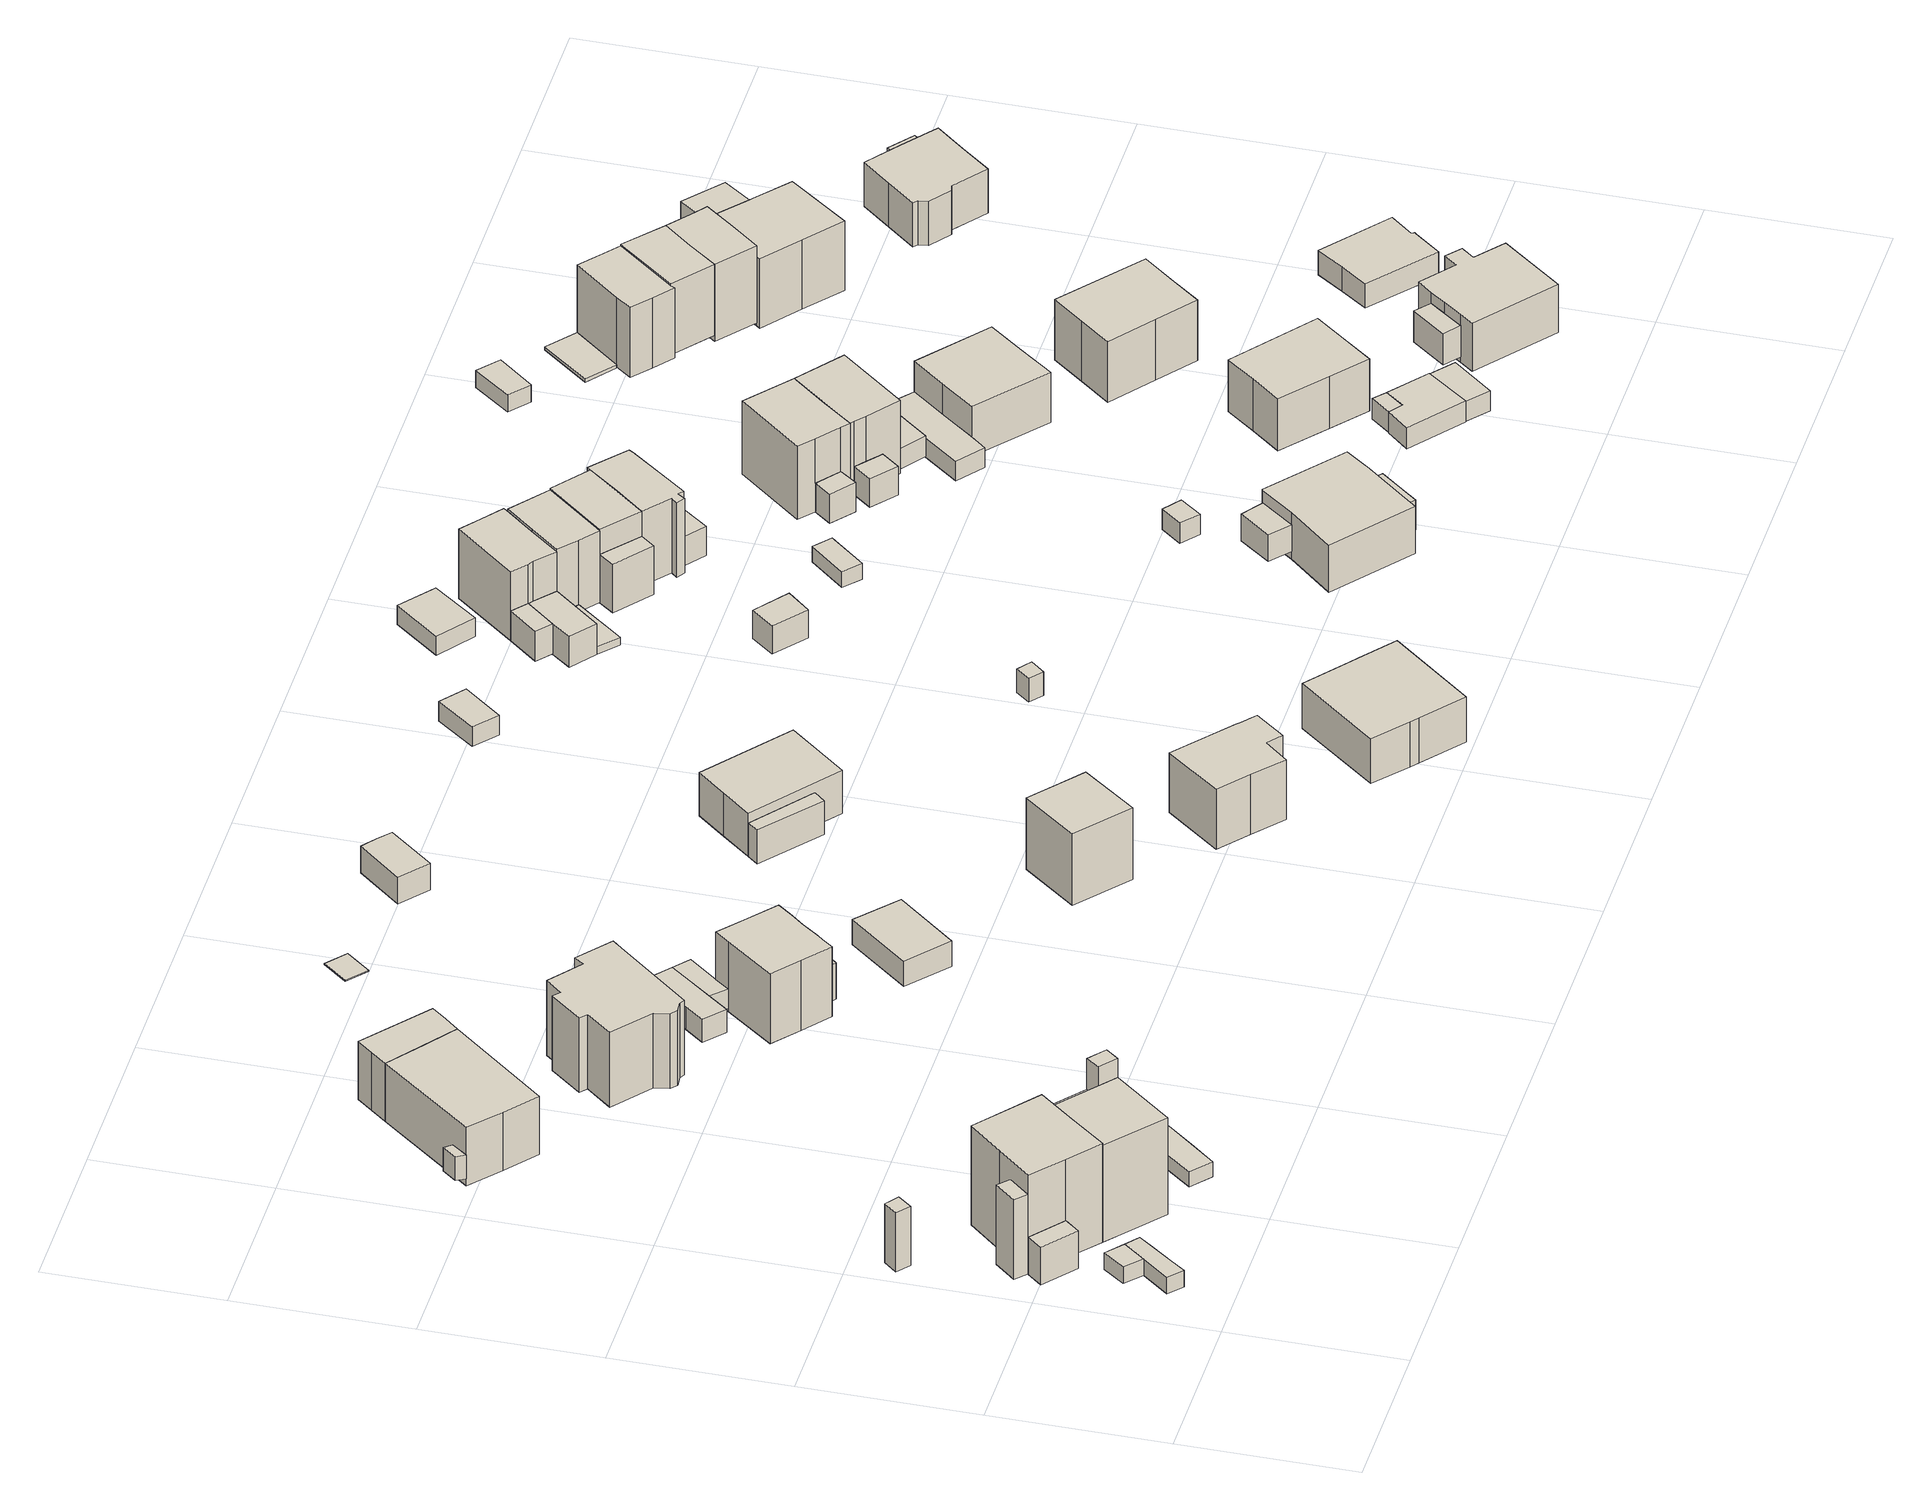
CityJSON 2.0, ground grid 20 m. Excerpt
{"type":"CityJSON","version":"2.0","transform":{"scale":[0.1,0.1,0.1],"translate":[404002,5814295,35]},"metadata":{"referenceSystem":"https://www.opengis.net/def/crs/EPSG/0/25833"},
"CityObjects":{
"building1":{"type":"Building","attributes":{"Gemeindeschluessel":"11000009","BezugspunktDach":"2200","function":"31001_2000","measuredHeight":2.11,"storeysAboveGround":1},"address":[{"country":"Germany","locality":"Berlin","thoroughfareNumber":"64 (1)","thoroughfareName":"Unter den Birken"}],"geometry":[{"type":"Solid","lod":"1","boundaries":[[[[0,1,2,3,4,5,6]],[[7,8,9,10,11,12,13]],[[7,13,6,5]],[[8,7,5,4]],[[9,8,4,3]],[[10,9,3,2]],[[11,10,2,1]],[[12,11,1,0]],[[13,12,0,6]]]]}]},
"building2":{"type":"Building","attributes":{"Gemeindeschluessel":"11000009","BezugspunktDach":"2200","function":"51009_1610","measuredHeight":2.13,"storeysAboveGround":0},"address":[{"country":"Germany","locality":"Berlin"}],"geometry":[{"type":"Solid","lod":"1","boundaries":[[[[5,4,14,15]],[[16,8,7,17]],[[16,17,15,14]],[[8,16,14,4]],[[7,8,4,5]],[[17,7,5,15]]]]}]},
"building3":{"type":"Building","attributes":{"Gemeindeschluessel":"11000009","BezugspunktDach":"2200","function":"51009_1610","measuredHeight":7.54,"storeysAboveGround":0},"address":[{"country":"Germany","locality":"Berlin"}],"geometry":[{"type":"Solid","lod":"1","boundaries":[[[[18,19,20,21]],[[22,23,24,25]],[[22,25,21,20]],[[23,22,20,19]],[[24,23,19,18]],[[25,24,18,21]]]]}]},
"building4":{"type":"Building","attributes":{"Gemeindeschluessel":"11000009","function":"31001_1010"},"address":[{"country":"Germany","locality":"Berlin","thoroughfareNumber":"62","thoroughfareName":"Unter den Birken"}],"children":["building4-1","building4-2","building4-3"]},
"building4-1":{"type":"BuildingPart","attributes":{"BezugspunktDach":"2200","measuredHeight":14.61,"storeysAboveGround":3},"parents":["building4"],"geometry":[{"type":"MultiSurface","lod":"1","boundaries":[[[26,27,28,29,30,31,32]],[[33,34,35,36,37,38,39]],[[33,39,40,41,42,43,32,31]],[[34,33,31,30]],[[35,34,30,29]],[[36,35,29,28]],[[37,36,28,27]],[[38,37,27,26]],[[44,45,26,32]],[[39,38,39,46]],[[43,42,41,40]],[[46,39,38,45,44]]]}]},
"building4-2":{"type":"BuildingPart","attributes":{"BezugspunktDach":"2200","measuredHeight":10.18,"storeysAboveGround":3},"parents":["building4"],"geometry":[{"type":"Solid","lod":"1","boundaries":[[[[43,42,47,48]],[[49,41,40,50]],[[49,50,48,47]],[[41,49,47,42]],[[50,40,43,48]],[[41,42,43,40]]]]}]},
"building4-3":{"type":"BuildingPart","attributes":{"BezugspunktDach":"2200","measuredHeight":4.83,"storeysAboveGround":3},"parents":["building4"],"geometry":[{"type":"Solid","lod":"1","boundaries":[[[[51,45,44,52]],[[39,38,53,54]],[[39,54,52,44]],[[53,38,45,51]],[[54,53,51,52]],[[38,39,44,45]]]]}]},
"building5":{"type":"Building","attributes":{"Gemeindeschluessel":"11000009","function":"31001_1010"},"address":[{"country":"Germany","locality":"Berlin","thoroughfareNumber":"64","thoroughfareName":"Unter den Birken"}],"children":["building5-1","building5-2"]},
"building5-1":{"type":"BuildingPart","attributes":{"BezugspunktDach":"2200","measuredHeight":13.86,"storeysAboveGround":3},"parents":["building5"],"geometry":[{"type":"Solid","lod":"1","boundaries":[[[[55,56,57,58,59]],[[60,61,62,63,37]],[[60,37,59,58]],[[61,60,58,57]],[[62,61,57,56],[64,65,66,61]],[[63,62,56,55]],[[37,63,55,59]],[[65,64,61,66]]]]}]},
"building5-2":{"type":"BuildingPart","attributes":{"BezugspunktDach":"2200","measuredHeight":10.87,"storeysAboveGround":3},"parents":["building5"],"geometry":[{"type":"Solid","lod":"1","boundaries":[[[[65,67,68,66]],[[35,69,64,61]],[[35,61,66,68]],[[69,35,68,67]],[[64,69,67,65]],[[61,64,65,66]]]]}]},
"building6":{"type":"Building","attributes":{"Gemeindeschluessel":"11000009","BezugspunktDach":"2200","function":"51009_1610","measuredHeight":14.63,"storeysAboveGround":0},"address":[{"country":"Germany","locality":"Berlin"}],"geometry":[{"type":"Solid","lod":"1","boundaries":[[[[70,71,72,73]],[[69,74,62,64]],[[69,64,73,72]],[[74,69,72,71]],[[62,74,71,70]],[[64,62,70,73]]]]}]},
"building7":{"type":"Building","attributes":{"Gemeindeschluessel":"11000009","BezugspunktDach":"2200","function":"31001_2000","measuredHeight":3.33,"storeysAboveGround":1},"address":[{"country":"Germany","locality":"Berlin","thoroughfareNumber":"66 (1)","thoroughfareName":"Unter den Birken"}],"geometry":[{"type":"Solid","lod":"1","boundaries":[[[[75,76,77,78,79,80]],[[81,82,83,84,85,86]],[[81,86,80,79]],[[82,81,79,78]],[[83,82,78,77]],[[84,83,77,76]],[[85,84,76,75]],[[86,85,75,80]]]]}]},
"building8":{"type":"Building","attributes":{"Gemeindeschluessel":"11000009","BezugspunktDach":"2200","function":"51009_1610","measuredHeight":3,"storeysAboveGround":0},"address":[{"country":"Germany","locality":"Berlin"}],"geometry":[{"type":"Solid","lod":"1","boundaries":[[[[87,88,89,90]],[[91,92,93,94]],[[91,94,90,89]],[[92,91,89,88]],[[93,92,88,87]],[[94,93,87,90]]]]}]},
"building9":{"type":"Building","attributes":{"Gemeindeschluessel":"11000009","BezugspunktDach":"2200","function":"31001_1010","measuredHeight":9.75,"storeysAboveGround":2},"address":[{"country":"Germany","locality":"Berlin","thoroughfareNumber":"55","thoroughfareName":"Unter den Birken"}],"geometry":[{"type":"Solid","lod":"1","boundaries":[[[[95,96,97,98,99,100]],[[101,102,103,104,105,106]],[[101,106,100,99]],[[102,101,99,98]],[[103,102,98,97]],[[104,103,97,96]],[[105,104,96,95]],[[106,105,95,100]]]]}]},
"building10":{"type":"Building","attributes":{"Gemeindeschluessel":"11000009","BezugspunktDach":"2200","function":"31001_2000","measuredHeight":9.75,"storeysAboveGround":1},"address":[{"country":"Germany","locality":"Berlin","thoroughfareNumber":"55 (1)","thoroughfareName":"Unter den Birken"}],"geometry":[{"type":"Solid","lod":"1","boundaries":[[[[97,107,108,109,110,99]],[[111,112,113,114,103,101]],[[111,101,99,110]],[[112,111,110,109]],[[113,112,109,108]],[[114,113,108,107]],[[103,114,107,97]],[[101,103,97,99]]]]}]},
"building11":{"type":"Building","attributes":{"Gemeindeschluessel":"11000009","BezugspunktDach":"2200","function":"31001_1010","measuredHeight":11.56,"storeysAboveGround":2},"address":[{"country":"Germany","locality":"Berlin","thoroughfareNumber":"59","thoroughfareName":"Unter den Birken"}],"geometry":[{"type":"Solid","lod":"1","boundaries":[[[[115,116,117,118,119,120,121,122,123,124,125,126,127,128,129]],[[130,131,132,133,134,135,136,137,138,139,140,141,142,143,144]],[[130,144,129,128]],[[131,130,128,127]],[[132,131,127,126]],[[133,132,126,125]],[[134,133,125,124]],[[135,134,124,123]],[[136,135,123,122]],[[137,136,122,121]],[[138,137,121,120]],[[139,138,120,119]],[[140,139,119,118]],[[141,140,118,117]],[[142,141,117,116]],[[143,142,116,115]],[[144,143,115,129]]]]}]},
"building12":{"type":"Building","attributes":{"Gemeindeschluessel":"11000009","BezugspunktDach":"2200","function":"31001_2000","measuredHeight":2.89,"storeysAboveGround":1},"address":[{"country":"Germany","locality":"Berlin","thoroughfareNumber":"61 (2)","thoroughfareName":"Unter den Birken"}],"geometry":[{"type":"Solid","lod":"1","boundaries":[[[[145,146,147,148,149,150]],[[151,152,153,154,155,156]],[[151,156,150,149]],[[152,151,149,148]],[[153,152,148,147]],[[154,153,147,146]],[[155,154,146,145]],[[156,155,145,150]]]]}]},
"building13":{"type":"Building","attributes":{"Gemeindeschluessel":"11000009","function":"31001_1010"},"address":[{"country":"Germany","locality":"Berlin","thoroughfareNumber":"61","thoroughfareName":"Unter den Birken"}],"children":["building13-1","building13-2"]},
"building13-1":{"type":"BuildingPart","attributes":{"BezugspunktDach":"2200","measuredHeight":11.57,"storeysAboveGround":2},"parents":["building13"],"geometry":[{"type":"MultiSurface","lod":"1","boundaries":[[[157,158,159,160,161,162,163,164,165,166,167]],[[168,169,170,171,172,173,174,175,176,177,178]],[[168,178,167,166]],[[169,168,166,165]],[[170,169,165,164]],[[171,170,164,163]],[[172,171,163,162]],[[179,180,162,161]],[[173,172,180,181,182]],[[174,173,161,160],[183,184,179,182]],[[175,174,160,159]],[[176,175,159,158]],[[177,176,158,157]],[[178,177,157,167]],[[182,181,180,179]],[[179,184,183,182]]]}]},
"building13-2":{"type":"BuildingPart","attributes":{"BezugspunktDach":"2200","measuredHeight":5.02,"storeysAboveGround":2},"parents":["building13"],"geometry":[{"type":"MultiSurface","lod":"1","boundaries":[[[185,186,180,184]],[[181,187,188,183]],[[187,181,180,186]],[[188,187,186,185]],[[183,188,185,184]],[[181,182,179,180]],[[183,184,179,182]]]}]},
"building14":{"type":"Building","attributes":{"Gemeindeschluessel":"11000009","BezugspunktDach":"2200","function":"51009_1610","measuredHeight":4.69,"storeysAboveGround":0},"address":[{"country":"Germany","locality":"Berlin"}],"geometry":[{"type":"Solid","lod":"1","boundaries":[[[[189,185,184,190]],[[191,192,193,194]],[[191,194,190,184]],[[192,191,184,185]],[[193,192,185,189]],[[194,193,189,190]]]]}]},
"building15":{"type":"Building","attributes":{"Gemeindeschluessel":"11000009","BezugspunktDach":"2200","function":"31001_2000","measuredHeight":2.44,"storeysAboveGround":1},"address":[{"country":"Germany","locality":"Berlin","thoroughfareNumber":"61 (1)","thoroughfareName":"Unter den Birken"}],"geometry":[{"type":"Solid","lod":"1","boundaries":[[[[195,196,197,147,146]],[[198,199,200,201,202]],[[198,202,146,147]],[[199,198,147,197]],[[200,199,197,196]],[[201,200,196,195]],[[202,201,195,146]]]]}]},
"building16":{"type":"Building","attributes":{"Gemeindeschluessel":"11000009","BezugspunktDach":"2200","function":"31001_2000","measuredHeight":0.107,"storeysAboveGround":1},"address":[{"country":"Germany","locality":"Berlin","thoroughfareNumber":"55 (2)","thoroughfareName":"Unter den Birken"}],"geometry":[{"type":"Solid","lod":"1","boundaries":[[[[203,204,205,206]],[[207,208,209,210]],[[207,210,206,205]],[[208,207,205,204]],[[209,208,204,203]],[[210,209,203,206]]]]}]},
"building17":{"type":"Building","attributes":{"Gemeindeschluessel":"11000009","BezugspunktDach":"2200","function":"31001_2000","measuredHeight":3.55,"storeysAboveGround":1},"address":[{"country":"Germany","locality":"Berlin","thoroughfareNumber":"65 (1)","thoroughfareName":"Unter den Birken"}],"geometry":[{"type":"Solid","lod":"1","boundaries":[[[[211,212,213,214,215]],[[216,217,218,219,220]],[[216,220,215,214]],[[217,216,214,213]],[[218,217,213,212]],[[219,218,212,211]],[[220,219,211,215]]]]}]},
"building18":{"type":"Building","attributes":{"Gemeindeschluessel":"11000009","BezugspunktDach":"2200","function":"31001_1010","measuredHeight":13.21,"storeysAboveGround":2},"address":[{"country":"Germany","locality":"Berlin","thoroughfareNumber":"69","thoroughfareName":"Unter den Birken"}],"geometry":[{"type":"Solid","lod":"1","boundaries":[[[[221,222,223,224,225]],[[226,227,228,229,230]],[[226,230,225,224]],[[227,226,224,223]],[[228,227,223,222]],[[229,228,222,221]],[[230,229,221,225]]]]}]},
"building19":{"type":"Building","attributes":{"Gemeindeschluessel":"11000009","BezugspunktDach":"2200","function":"31001_2000","measuredHeight":4.13,"storeysAboveGround":1},"address":[{"country":"Germany","locality":"Berlin","thoroughfareNumber":"27 (1)","thoroughfareName":"Straße im Walde"}],"geometry":[{"type":"Solid","lod":"1","boundaries":[[[[231,232,233,234,235]],[[236,237,238,239,240]],[[236,240,235,234]],[[237,236,234,233]],[[238,237,233,232]],[[239,238,232,231]],[[240,239,231,235]]]]}]},
"building20":{"type":"Building","attributes":{"Gemeindeschluessel":"11000009","BezugspunktDach":"2200","function":"31001_1010","measuredHeight":9.36,"storeysAboveGround":2},"address":[{"country":"Germany","locality":"Berlin","thoroughfareNumber":"71","thoroughfareName":"Unter den Birken"}],"geometry":[{"type":"Solid","lod":"1","boundaries":[[[[241,242,243,244,245,246,247,248,249,250,251]],[[252,253,254,255,256,257,258,259,260,261,262]],[[252,262,251,250]],[[253,252,250,249]],[[254,253,249,248]],[[255,254,248,247]],[[256,255,247,246]],[[257,256,246,245]],[[258,257,245,244]],[[259,258,244,243]],[[260,259,243,242]],[[261,260,242,241]],[[262,261,241,251]]]]}]},
"building21":{"type":"Building","attributes":{"Gemeindeschluessel":"11000009","function":"31001_1010"},"address":[{"country":"Germany","locality":"Berlin","thoroughfareNumber":"65","thoroughfareName":"Unter den Birken"}],"children":["building21-1","building21-2"]},
"building21-1":{"type":"BuildingPart","attributes":{"BezugspunktDach":"2200","measuredHeight":6.57,"storeysAboveGround":1},"parents":["building21"],"geometry":[{"type":"MultiSurface","lod":"1","boundaries":[[[263,264,265,266,267]],[[268,269,270,271,272]],[[268,272,267,266]],[[269,268,266,265]],[[270,269,265,264]],[[271,270,264,263]],[[273,274,275,271,263,267]],[[272,276,275,274,273]]]}]},
"building21-2":{"type":"BuildingPart","attributes":{"BezugspunktDach":"2200","measuredHeight":4.3,"storeysAboveGround":1},"parents":["building21"],"geometry":[{"type":"Solid","lod":"1","boundaries":[[[[277,274,273,278]],[[272,275,279,280]],[[272,280,278,273]],[[279,275,274,277]],[[280,279,277,278]],[[275,272,273,274]]]]}]},
"building22":{"type":"Building","attributes":{"Gemeindeschluessel":"11000009","BezugspunktDach":"2200","function":"31001_1010","measuredHeight":6.34,"storeysAboveGround":1},"address":[{"country":"Germany","locality":"Berlin","thoroughfareNumber":"73","thoroughfareName":"Unter den Birken"}],"geometry":[{"type":"Solid","lod":"1","boundaries":[[[[281,282,283,284,285,286,287,288]],[[289,290,291,292,293,294,295,296]],[[289,296,288,287]],[[290,289,287,286]],[[291,290,286,285]],[[292,291,285,284]],[[293,292,284,283]],[[294,293,283,282]],[[295,294,282,281]],[[296,295,281,288]]]]}]},
"building23":{"type":"Building","attributes":{"Gemeindeschluessel":"11000009","BezugspunktDach":"2200","function":"31001_2000","measuredHeight":2.49,"storeysAboveGround":1},"address":[{"country":"Germany","locality":"Berlin","thoroughfareNumber":"21 (1)","thoroughfareName":"Straße im Walde"}],"geometry":[{"type":"Solid","lod":"1","boundaries":[[[[297,298,299,300]],[[301,302,303,304]],[[301,304,300,299]],[[302,301,299,298]],[[303,302,298,297]],[[304,303,297,300]]]]}]},
"building24":{"type":"Building","attributes":{"Gemeindeschluessel":"11000009","BezugspunktDach":"2200","function":"31001_2000","measuredHeight":3,"storeysAboveGround":1},"address":[{"country":"Germany","locality":"Berlin","thoroughfareNumber":"71 (1)","thoroughfareName":"Unter den Birken"}],"geometry":[{"type":"Solid","lod":"1","boundaries":[[[[305,306,307,308]],[[309,310,311,312]],[[309,312,308,307]],[[310,309,307,306]],[[311,310,306,305]],[[312,311,305,308]]]]}]},
"building25":{"type":"Building","attributes":{"Gemeindeschluessel":"11000009","BezugspunktDach":"2200","function":"51009_1610","measuredHeight":3.78,"storeysAboveGround":0},"address":[{"country":"Germany","locality":"Berlin"}],"geometry":[{"type":"Solid","lod":"1","boundaries":[[[[313,314,315,316]],[[317,318,319,320]],[[317,320,316,315]],[[318,317,315,314]],[[319,318,314,313]],[[320,319,313,316]]]]}]},
"building26":{"type":"Building","attributes":{"Gemeindeschluessel":"11000009","BezugspunktDach":"2200","function":"31001_2000","measuredHeight":3.9,"storeysAboveGround":1},"address":[{"country":"Germany","locality":"Berlin","thoroughfareNumber":"13 (1)","thoroughfareName":"Straße im Walde"}],"geometry":[{"type":"Solid","lod":"1","boundaries":[[[[321,322,323,324]],[[325,326,327,328]],[[325,328,324,323]],[[326,325,323,322]],[[327,326,322,321]],[[328,327,321,324]]]]}]},
"building27":{"type":"Building","attributes":{"Gemeindeschluessel":"11000009","BezugspunktDach":"2200","function":"31001_2000","measuredHeight":2.48,"storeysAboveGround":1},"address":[{"country":"Germany","locality":"Berlin","thoroughfareNumber":"19 (1)","thoroughfareName":"Straße im Walde"}],"geometry":[{"type":"Solid","lod":"1","boundaries":[[[[329,330,331,332]],[[333,334,335,336]],[[333,336,332,331]],[[334,333,331,330]],[[335,334,330,329]],[[336,335,329,332]]]]}]},
"building28":{"type":"Building","attributes":{"Gemeindeschluessel":"11000009","function":"31001_1010"},"address":[{"country":"Germany","locality":"Berlin","thoroughfareNumber":"19","thoroughfareName":"Straße im Walde"}],"children":["building28-1","building28-2"]},
"building28-1":{"type":"BuildingPart","attributes":{"BezugspunktDach":"2200","measuredHeight":10.2,"storeysAboveGround":2},"parents":["building28"],"geometry":[{"type":"MultiSurface","lod":"1","boundaries":[[[337,338,339,340,341,342,343,344]],[[345,346,347,348,349,350,318,317]],[[345,317,344,343]],[[346,345,343,342]],[[347,346,342,341]],[[348,347,341,340]],[[349,348,340,339]],[[351,352,339,338]],[[318,314,351,350,338,337]],[[317,318,337,344]],[[350,349,352,351]],[[350,351,314,318]]]}]},
"building28-2":{"type":"BuildingPart","attributes":{"BezugspunktDach":"2200","measuredHeight":3.83,"storeysAboveGround":2},"parents":["building28"],"geometry":[{"type":"MultiSurface","lod":"1","boundaries":[[[353,352,314,313,354]],[[355,356,357,358,359]],[[355,359,354,313]],[[356,355,313,314]],[[357,356,314,318,350,349,360]],[[358,357,352,353]],[[359,358,353,354]],[[360,349,350,351,352]],[[351,350,318,314]]]}]},
"building29":{"type":"Building","attributes":{"Gemeindeschluessel":"11000009","function":"31001_1010"},"address":[{"country":"Germany","locality":"Berlin","thoroughfareNumber":"17","thoroughfareName":"Straße im Walde"}],"children":["building29-1","building29-2"]},
"building29-1":{"type":"BuildingPart","attributes":{"BezugspunktDach":"2200","measuredHeight":11.06,"storeysAboveGround":2},"parents":["building29"],"geometry":[{"type":"MultiSurface","lod":"1","boundaries":[[[361,362,363,364,365,366,367]],[[368,348,369,370,371,372,349]],[[368,349,367,366]],[[348,368,366,365]],[[369,348,365,364]],[[370,369,364,363]],[[371,370,363,362]],[[372,371,362,361]],[[373,374,372,361,367]],[[375,349,372,374,373]]]}]},
"building29-2":{"type":"BuildingPart","attributes":{"BezugspunktDach":"2200","measuredHeight":1.01,"storeysAboveGround":2},"parents":["building29"],"geometry":[{"type":"Solid","lod":"1","boundaries":[[[[376,374,373,377]],[[357,378,379,358]],[[357,358,377,373]],[[378,357,373,349,372,374]],[[379,378,374,376]],[[358,379,376,377]],[[374,372,349,373]]]]}]},
"building30":{"type":"Building","attributes":{"Gemeindeschluessel":"11000009","BezugspunktDach":"2200","function":"51009_1610","measuredHeight":6.14,"storeysAboveGround":0},"address":[{"country":"Germany","locality":"Berlin"}],"geometry":[{"type":"Solid","lod":"1","boundaries":[[[[380,381,382,383]],[[384,385,386,387]],[[384,387,383,382]],[[385,384,382,381]],[[386,385,381,380]],[[387,386,380,383]]]]}]},
"building31":{"type":"Building","attributes":{"Gemeindeschluessel":"11000009","BezugspunktDach":"2200","function":"31001_1010","measuredHeight":1.97,"storeysAboveGround":1},"address":[{"country":"Germany","locality":"Berlin","thoroughfareNumber":"11 (1)","thoroughfareName":"Straße im Walde"}],"geometry":[{"type":"Solid","lod":"1","boundaries":[[[[388,389,390,391]],[[392,393,394,395]],[[392,395,391,390]],[[393,392,390,389]],[[394,393,389,388]],[[395,394,388,391]]]]}]},
"building32":{"type":"Building","attributes":{"Gemeindeschluessel":"11000009","BezugspunktDach":"2200","function":"31001_1010","measuredHeight":11.37,"storeysAboveGround":2},"address":[{"country":"Germany","locality":"Berlin","thoroughfareNumber":"15","thoroughfareName":"Straße im Walde"}],"geometry":[{"type":"Solid","lod":"1","boundaries":[[[[396,397,398,399,400]],[[401,402,403,385,384]],[[401,384,400,399]],[[402,401,399,398]],[[403,402,398,397]],[[385,403,397,396]],[[384,385,396,400]]]]}]},
"building33":{"type":"Building","attributes":{"Gemeindeschluessel":"11000009","BezugspunktDach":"2200","function":"51009_1610","measuredHeight":4,"storeysAboveGround":0},"address":[{"country":"Germany","locality":"Berlin"}],"geometry":[{"type":"Solid","lod":"1","boundaries":[[[[404,405,406,407]],[[408,409,410,411]],[[408,411,407,406]],[[409,408,406,405]],[[410,409,405,404]],[[411,410,404,407]]]]}]},
"building34":{"type":"Building","attributes":{"Gemeindeschluessel":"11000009","BezugspunktDach":"2200","function":"31001_1010","measuredHeight":5.96,"storeysAboveGround":1},"address":[{"country":"Germany","locality":"Berlin","thoroughfareNumber":"75","thoroughfareName":"Unter den Birken"}],"geometry":[{"type":"Solid","lod":"1","boundaries":[[[[412,413,414,415,416,417,418,419]],[[420,421,422,423,424,425,426,427]],[[420,427,419,418]],[[421,420,418,417]],[[422,421,417,416]],[[423,422,416,415]],[[424,423,415,414]],[[425,424,414,413]],[[426,425,413,412]],[[427,426,412,419]]]]}]},
"building35":{"type":"Building","attributes":{"Gemeindeschluessel":"11000009","function":"31001_1010"},"address":[{"country":"Germany","locality":"Berlin","thoroughfareNumber":"13","thoroughfareName":"Straße im Walde"}],"children":["building35-1","building35-2"]},
"building35-1":{"type":"BuildingPart","attributes":{"BezugspunktDach":"2200","measuredHeight":10.98,"storeysAboveGround":2},"parents":["building35"],"geometry":[{"type":"MultiSurface","lod":"1","boundaries":[[[428,429,430,431,432,433,434,435,398,436,396]],[[437,438,439,440,441,442,443,444,445,446,447]],[[437,447,396,436]],[[438,437,436,398]],[[439,438,398,435]],[[440,439,435,434]],[[441,440,434,433]],[[442,441,442,448,449,433,432]],[[443,442,432,431]],[[444,443,431,430]],[[445,444,430,429]],[[446,445,429,428]],[[447,446,428,396]],[[449,448,442,441]]]}]},
"building35-2":{"type":"BuildingPart","attributes":{"BezugspunktDach":"2200","measuredHeight":5.29,"storeysAboveGround":2},"parents":["building35"],"geometry":[{"type":"Solid","lod":"1","boundaries":[[[[450,451,449,448]],[[441,452,453,442]],[[452,441,449,451]],[[453,452,451,450]],[[442,453,450,448]],[[442,448,449,441]]]]}]},
"building36":{"type":"Building","attributes":{"Gemeindeschluessel":"11000009","BezugspunktDach":"2200","function":"31001_2000","measuredHeight":2.63,"storeysAboveGround":1},"address":[{"country":"Germany","locality":"Berlin","thoroughfareNumber":"7 (1)","thoroughfareName":"Straße im Walde"}],"geometry":[{"type":"Solid","lod":"1","boundaries":[[[[454,455,456,457]],[[458,459,460,461]],[[458,461,457,456]],[[459,458,456,455]],[[460,459,455,454]],[[461,460,454,457]]]]}]},
"building37":{"type":"Building","attributes":{"Gemeindeschluessel":"11000009","BezugspunktDach":"2200","function":"51009_1610","measuredHeight":4.47,"storeysAboveGround":0},"address":[{"country":"Germany","locality":"Berlin"}],"geometry":[{"type":"Solid","lod":"1","boundaries":[[[[462,463,464,465,466,467]],[[468,469,470,471,472,473]],[[468,473,467,466]],[[469,468,466,465]],[[470,469,465,464]],[[471,470,464,463]],[[472,471,463,462]],[[473,472,462,467]]]]}]},
"building38":{"type":"Building","attributes":{"Gemeindeschluessel":"11000009","function":"31001_1010"},"address":[{"country":"Germany","locality":"Berlin","thoroughfareNumber":"11","thoroughfareName":"Straße im Walde"}],"children":["building38-1","building38-2"]},
"building38-1":{"type":"BuildingPart","attributes":{"BezugspunktDach":"2200","measuredHeight":11.15,"storeysAboveGround":2},"parents":["building38"],"geometry":[{"type":"MultiSurface","lod":"1","boundaries":[[[474,475,476,477,478,479,480]],[[481,482,483,484,485,486,487]],[[481,487,480,479]],[[482,481,479,478]],[[483,482,478,477]],[[484,483,477,476]],[[485,484,476,475]],[[488,489,475,474]],[[487,486,474,480]],[[486,485,489,488]]]}]},
"building38-2":{"type":"BuildingPart","attributes":{"BezugspunktDach":"2200","measuredHeight":3.66,"storeysAboveGround":2},"parents":["building38"],"geometry":[{"type":"Solid","lod":"1","boundaries":[[[[490,489,488,491]],[[486,485,492,493]],[[486,493,491,488]],[[492,485,489,490]],[[493,492,490,491]],[[485,486,488,489]]]]}]},
"building39":{"type":"Building","attributes":{"Gemeindeschluessel":"11000009","function":"31001_1010"},"address":[{"country":"Germany","locality":"Berlin","thoroughfareNumber":"9","thoroughfareName":"Straße im Walde"}],"children":["building39-1","building39-2"]},
"building39-1":{"type":"BuildingPart","attributes":{"BezugspunktDach":"2200","measuredHeight":11.07,"storeysAboveGround":2},"parents":["building39"],"geometry":[{"type":"MultiSurface","lod":"1","boundaries":[[[494,495,496,497,478,476]],[[482,498,499,500,501,484]],[[482,484,476,478]],[[498,482,478,497]],[[499,498,497,496]],[[502,503,504,499,496,495]],[[501,505,502,500,495,494]],[[484,501,494,476]],[[500,504,503,502]],[[500,502,505,501]]]}]},
"building39-2":{"type":"BuildingPart","attributes":{"BezugspunktDach":"2200","measuredHeight":3.51,"storeysAboveGround":2},"parents":["building39"],"geometry":[{"type":"MultiSurface","lod":"1","boundaries":[[[506,503,505,507]],[[501,504,508,509]],[[501,509,507,505]],[[501,500,504]],[[508,504,503,506]],[[509,508,506,507]],[[504,500,502,503]],[[510,505,502,500,501]]]}]},
"building40":{"type":"Building","attributes":{"Gemeindeschluessel":"11000009","BezugspunktDach":"2200","function":"31001_2000","measuredHeight":2.59,"storeysAboveGround":1},"address":[{"country":"Germany","locality":"Berlin","thoroughfareNumber":"9 (1)","thoroughfareName":"Straße im Walde"}],"geometry":[{"type":"Solid","lod":"1","boundaries":[[[[511,512,513,514]],[[515,516,517,518]],[[515,518,514,513]],[[516,515,513,512]],[[517,516,512,511]],[[518,517,511,514]]]]}]},
"building41":{"type":"Building","attributes":{"Gemeindeschluessel":"11000009","BezugspunktDach":"2200","function":"31001_2000","measuredHeight":2.44,"storeysAboveGround":1},"address":[{"country":"Germany","locality":"Berlin","thoroughfareNumber":"7 (2)","thoroughfareName":"Straße im Walde"}],"geometry":[{"type":"Solid","lod":"1","boundaries":[[[[519,520,521,522,523,524]],[[525,526,527,528,529,530]],[[525,530,524,523]],[[526,525,523,522]],[[527,526,522,521]],[[528,527,521,520]],[[529,528,520,519]],[[530,529,519,524]]]]}]},
"building42":{"type":"Building","attributes":{"Gemeindeschluessel":"11000009","BezugspunktDach":"2200","function":"31001_2000","measuredHeight":2.65,"storeysAboveGround":1},"address":[{"country":"Germany","locality":"Berlin","thoroughfareNumber":"3A (1)","thoroughfareName":"Straße im Walde"}],"geometry":[{"type":"Solid","lod":"1","boundaries":[[[[531,532,533,534,535,536]],[[537,538,539,540,541,542]],[[537,542,536,535]],[[538,537,535,534]],[[539,538,534,533]],[[540,539,533,532]],[[541,540,532,531]],[[542,541,531,536]]]]}]},
"building43":{"type":"Building","attributes":{"Gemeindeschluessel":"11000009","BezugspunktDach":"2200","function":"51009_1610","measuredHeight":2.61,"storeysAboveGround":0},"address":[{"country":"Germany","locality":"Berlin"}],"geometry":[{"type":"Solid","lod":"1","boundaries":[[[[534,533,543,535]],[[544,545,546,547]],[[544,547,535,543]],[[545,544,543,533]],[[546,545,533,534]],[[547,546,534,535]]]]}]},
"building44":{"type":"Building","attributes":{"Gemeindeschluessel":"11000009","BezugspunktDach":"2200","function":"31001_1010","measuredHeight":9.03,"storeysAboveGround":2},"address":[{"country":"Germany","locality":"Berlin","thoroughfareNumber":"3A","thoroughfareName":"Straße im Walde"}],"geometry":[{"type":"Solid","lod":"1","boundaries":[[[[548,549,550,551,552,553,554]],[[555,556,557,558,559,560,561]],[[555,561,554,553]],[[556,555,553,552]],[[557,556,552,551]],[[558,557,551,550]],[[559,558,550,549]],[[560,559,549,548]],[[561,560,548,554]]]]}]},
"building45":{"type":"Building","attributes":{"Gemeindeschluessel":"11000009","BezugspunktDach":"2200","function":"31001_1010","measuredHeight":8.93,"storeysAboveGround":2},"address":[{"country":"Germany","locality":"Berlin","thoroughfareNumber":"7","thoroughfareName":"Straße im Walde"}],"geometry":[{"type":"Solid","lod":"1","boundaries":[[[[562,563,564,565,566,567]],[[568,527,569,570,571,528]],[[568,528,567,566]],[[527,568,566,565]],[[569,527,565,564]],[[570,569,564,563]],[[571,570,563,562]],[[528,571,562,567]]]]}]},
"building46":{"type":"Building","attributes":{"Gemeindeschluessel":"11000009","BezugspunktDach":"2200","function":"31001_2000","measuredHeight":2.79,"storeysAboveGround":1},"address":[{"country":"Germany","locality":"Berlin","thoroughfareNumber":"1A (1)","thoroughfareName":"Straße im Walde"}],"geometry":[{"type":"Solid","lod":"1","boundaries":[[[[572,573,574,575]],[[576,577,578,579]],[[576,579,575,574]],[[577,576,574,573]],[[578,577,573,572]],[[579,578,572,575]]]]}]},
"building47":{"type":"Building","attributes":{"Gemeindeschluessel":"11000009","BezugspunktDach":"2200","function":"51009_1610","measuredHeight":3.6,"storeysAboveGround":0},"address":[{"country":"Germany","locality":"Berlin"}],"geometry":[{"type":"Solid","lod":"1","boundaries":[[[[580,581,582,583]],[[584,585,586,587]],[[584,587,583,582]],[[585,584,582,581]],[[586,585,581,580]],[[587,586,580,583]]]]}]},
"building48":{"type":"Building","attributes":{"Gemeindeschluessel":"11000009","BezugspunktDach":"2200","function":"31001_2000","measuredHeight":2.21,"storeysAboveGround":1},"address":[{"country":"Germany","locality":"Berlin","thoroughfareNumber":"16 (1)","thoroughfareName":"Straße im Walde"}],"geometry":[{"type":"Solid","lod":"1","boundaries":[[[[588,589,590,591]],[[592,593,594,595]],[[592,595,591,590]],[[593,592,590,589]],[[594,593,589,588]],[[595,594,588,591]]]]}]},
"building49":{"type":"Building","attributes":{"Gemeindeschluessel":"11000009","BezugspunktDach":"2200","function":"31001_1010","measuredHeight":10.31,"storeysAboveGround":2},"address":[{"country":"Germany","locality":"Berlin","thoroughfareNumber":"3","thoroughfareName":"Straße im Walde"}],"geometry":[{"type":"Solid","lod":"1","boundaries":[[[[596,597,598,599,600,601,602]],[[603,604,605,606,607,608,609]],[[603,609,602,601]],[[604,603,601,600]],[[605,604,600,599]],[[606,605,599,598]],[[607,606,598,597]],[[608,607,597,596]],[[609,608,596,602]]]]}]},
"building50":{"type":"Building","attributes":{"Gemeindeschluessel":"11000009","BezugspunktDach":"2200","function":"31001_2000","measuredHeight":0.383,"storeysAboveGround":1},"address":[{"country":"Germany","locality":"Berlin","thoroughfareNumber":"14 (1)","thoroughfareName":"Straße im Walde"}],"geometry":[{"type":"Solid","lod":"1","boundaries":[[[[610,611,612,613]],[[614,615,616,617]],[[614,617,613,612]],[[615,614,612,611]],[[616,615,611,610]],[[617,616,610,613]]]]}]},
"building51":{"type":"Building","attributes":{"Gemeindeschluessel":"11000009","function":"31001_1010"},"address":[{"country":"Germany","locality":"Berlin","thoroughfareNumber":"1A","thoroughfareName":"Straße im Walde"}],"children":["building51-1","building51-2"]},
"building51-1":{"type":"BuildingPart","attributes":{"BezugspunktDach":"2200","measuredHeight":9.93,"storeysAboveGround":2},"parents":["building51"],"geometry":[{"type":"MultiSurface","lod":"1","boundaries":[[[618,619,620,621,622,623,624,625,626,627,628,629]],[[630,631,632,633,634,635,636,637,638,639,640,641]],[[630,641,629,628]],[[642,643,628,627]],[[631,630,644,645]],[[632,631,627,626],[646,647,642,645]],[[633,632,626,625]],[[634,633,625,624]],[[635,634,624,623]],[[636,635,623,622]],[[637,636,622,621]],[[638,637,621,620]],[[639,638,620,619]],[[640,639,619,618]],[[641,640,618,629]],[[645,644,643,642]],[[642,647,646,645]]]}]},
"building51-2":{"type":"BuildingPart","attributes":{"BezugspunktDach":"2200","measuredHeight":4.25,"storeysAboveGround":2},"parents":["building51"],"geometry":[{"type":"MultiSurface","lod":"1","boundaries":[[[643,647,648,649]],[[650,646,644,651]],[[650,651,649,648]],[[646,650,648,647]],[[651,644,643,649]],[[645,642,643,644]],[[646,647,642,645]]]}]},
"building52":{"type":"Building","attributes":{"Gemeindeschluessel":"11000009","BezugspunktDach":"2200","function":"31001_1010","measuredHeight":10.93,"storeysAboveGround":2},"address":[{"country":"Germany","locality":"Berlin","thoroughfareNumber":"14","thoroughfareName":"Straße im Walde"}],"geometry":[{"type":"Solid","lod":"1","boundaries":[[[[652,653,654,655,656,657,658,659]],[[660,661,662,663,664,665,666,667]],[[660,667,659,658]],[[661,660,658,657]],[[662,661,657,656]],[[663,662,656,655]],[[664,663,655,654]],[[665,664,654,653]],[[666,665,653,652]],[[667,666,652,659]]]]}]},
"building53":{"type":"Building","attributes":{"Gemeindeschluessel":"11000009","BezugspunktDach":"2200","function":"31001_1010","measuredHeight":11.02,"storeysAboveGround":2},"address":[{"country":"Germany","locality":"Berlin","thoroughfareNumber":"12","thoroughfareName":"Straße im Walde"}],"geometry":[{"type":"Solid","lod":"1","boundaries":[[[[668,669,670,671,672,673]],[[674,675,676,677,678,679]],[[674,679,673,672]],[[675,674,672,671]],[[676,675,671,670]],[[677,676,670,669]],[[678,677,669,668]],[[679,678,668,673]]]]}]},
"building54":{"type":"Building","attributes":{"Gemeindeschluessel":"11000009","BezugspunktDach":"2200","function":"31001_1010","measuredHeight":11.85,"storeysAboveGround":2},"address":[{"country":"Germany","locality":"Berlin","thoroughfareNumber":"10","thoroughfareName":"Straße im Walde"}],"geometry":[{"type":"Solid","lod":"1","boundaries":[[[[680,681,682,683,670,669,668]],[[684,685,686,687,688,689,690]],[[684,690,668,669]],[[685,684,669,670]],[[686,685,670,683]],[[687,686,683,682]],[[688,687,682,681]],[[689,688,681,680]],[[690,689,680,668]]]]}]},
"building55":{"type":"Building","attributes":{"Gemeindeschluessel":"11000009","BezugspunktDach":"2200","function":"31001_2000","measuredHeight":3.69,"storeysAboveGround":1},"address":[{"country":"Germany","locality":"Berlin","thoroughfareNumber":"1 (1)","thoroughfareName":"Straße im Walde"}],"geometry":[{"type":"Solid","lod":"1","boundaries":[[[[691,692,693,694,695,696,697,698]],[[699,700,701,702,703,704,705,706]],[[699,706,698,697]],[[700,699,697,696]],[[701,700,696,695]],[[702,701,695,694]],[[703,702,694,693]],[[704,703,693,692]],[[705,704,692,691]],[[706,705,691,698]]]]}]},
"building56":{"type":"Building","attributes":{"Gemeindeschluessel":"11000009","function":"31001_1010"},"address":[{"country":"Germany","locality":"Berlin","thoroughfareNumber":"8","thoroughfareName":"Straße im Walde"}],"children":["building56-1","building56-2"]},
"building56-1":{"type":"BuildingPart","attributes":{"BezugspunktDach":"2200","measuredHeight":10,"storeysAboveGround":2},"parents":["building56"],"geometry":[{"type":"MultiSurface","lod":"1","boundaries":[[[707,708,709,710,711,712,713,714]],[[715,716,717,718,719,720,721,722]],[[715,722,714,713]],[[716,715,713,712]],[[723,724,716,712,711]],[[725,726,723,717,711,710]],[[719,718,710,709]],[[720,719,709,708]],[[721,720,708,707]],[[722,721,707,714]],[[717,716,724,723]],[[718,717,723,726,725]]]}]},
"building56-2":{"type":"BuildingPart","attributes":{"BezugspunktDach":"2200","measuredHeight":8.32,"storeysAboveGround":2},"parents":["building56"],"geometry":[{"type":"MultiSurface","lod":"1","boundaries":[[[726,727,728,729,724]],[[730,731,732,718,716]],[[730,716,724,729]],[[731,730,729,728]],[[732,731,728,727]],[[718,732,727,726]],[[733,716,717,723,724]],[[718,726,723,717]]]}]},
"building57":{"type":"Building","attributes":{"Gemeindeschluessel":"11000009","BezugspunktDach":"2200","function":"51009_1610","measuredHeight":7.95,"storeysAboveGround":0},"address":[{"country":"Germany","locality":"Berlin"}],"geometry":[{"type":"Solid","lod":"1","boundaries":[[[[734,735,736,737]],[[738,730,716,739]],[[738,739,737,736]],[[730,738,736,735]],[[716,730,735,734]],[[739,716,734,737]]]]}]},
"building58":{"type":"Building","attributes":{"Gemeindeschluessel":"11000009","BezugspunktDach":"2200","function":"31001_2000","measuredHeight":3,"storeysAboveGround":1},"address":[{"country":"Germany","locality":"Berlin","thoroughfareNumber":"8 (1)","thoroughfareName":"Straße im Walde"}],"geometry":[{"type":"Solid","lod":"1","boundaries":[[[[740,741,742,743]],[[744,745,746,747]],[[744,747,743,742]],[[745,744,742,741]],[[746,745,741,740]],[[747,746,740,743]]]]}]},
"building59":{"type":"Building","attributes":{"Gemeindeschluessel":"11000009","function":"31001_1010"},"address":[{"country":"Germany","locality":"Berlin","thoroughfareNumber":"6","thoroughfareName":"Straße im Walde"}],"children":["building59-1","building59-2"]},
"building59-1":{"type":"BuildingPart","attributes":{"BezugspunktDach":"2200","measuredHeight":7.79,"storeysAboveGround":2},"parents":["building59"],"geometry":[{"type":"MultiSurface","lod":"1","boundaries":[[[748,749,750,751,752,753,754,755,756,757,758,759]],[[760,761,762,763,764,765,766,767,768,769,770,771]],[[760,771,759,758]],[[761,760,758,757]],[[762,761,757,756]],[[772,773,756,755]],[[764,763,755,754]],[[765,764,754,753]],[[766,765,753,752]],[[767,766,752,751]],[[768,767,751,750]],[[769,768,750,749]],[[770,769,749,748]],[[771,770,748,759]],[[763,762,773,772]]]}]},
"building59-2":{"type":"BuildingPart","attributes":{"BezugspunktDach":"2200","measuredHeight":3.94,"storeysAboveGround":2},"parents":["building59"],"geometry":[{"type":"Solid","lod":"1","boundaries":[[[[772,774,775,773]],[[776,777,763,762]],[[776,762,773,775]],[[777,776,775,774]],[[763,777,774,772]],[[763,772,773,762]]]]}]}
},
"vertices":[
[53,53,39],[65,69,39],[84,94,39],[97,111,39],[82,123,39],[62,98,39],[37,67,39],[62,98,18],[82,123,18],[97,111,18],[84,94,18],[65,69,18],[53,53,18],[37,67,18],
[62,140,39],[43,115,39],[62,140,18],[43,115,18],
[17,333,95],[30,349,95],[15,360,95],[2,345,95],[15,360,20],[30,349,20],[17,333,20],[2,345,20],
[71,183,144],[107,153,144],[140,194,144],[173,234,144],[103,291,144],[68,252,144],[34,213,144],[68,252,18],[103,291,18],[173,234,18],[140,194,18],[107,153,18],[71,183,18],[34,213,18],[34,213,19],[55,237,19],[55,237,120],[34,213,120],[34,213,66],[71,183,66],[34,213,57],
[42,249,120],[21,225,120],[42,249,19],[21,225,19],
[57,166,66],[20,196,66],[57,166,18],[20,196,18],
[170,100,141],[225,167,141],[161,220,141],[134,187,141],[107,153,141],[134,187,18],[161,220,18],[225,167,18],[170,100,18],[206,183,18],[206,183,126],[161,220,126],
[217,198,126],[173,234,126],[217,198,18],
[225,167,165],[237,182,165],[217,198,165],[206,183,165],[237,182,18],
[246,72,36],[270,101,36],[295,131,36],[272,152,36],[248,122,36],[223,91,36],[248,122,17],[272,152,17],[295,131,17],[270,101,17],[246,72,17],[223,91,17],
[52,812,48],[66,830,48],[59,838,48],[46,822,48],[59,838,18],[66,830,18],[52,812,18],[46,822,18],
[87,782,83],[123,753,83],[215,863,83],[177,891,83],[139,920,83],[52,812,83],[139,920,9],[177,891,9],[215,863,9],[123,753,9],[87,782,9],[52,812,9],
[229,879,83],[243,896,83],[169,956,83],[154,938,83],[154,938,9],[169,956,9],[243,896,9],[229,879,9],
[259,667,107],[263,650,107],[270,644,107],[283,645,107],[289,642,107],[361,727,107],[370,738,107],[332,769,107],[324,758,107],[287,787,107],[271,768,107],[263,775,107],[233,739,107],[241,732,107],[216,702,107],[241,732,12],[233,739,12],[263,775,12],[271,768,12],[287,787,12],[324,758,12],[332,769,12],[370,738,12],[361,727,12],[289,642,12],[283,645,12],[270,644,12],[263,650,12],[259,667,12],[216,702,12],
[367,617,44],[385,640,44],[424,689,44],[401,708,44],[361,658,44],[344,637,44],[361,658,15],[401,708,15],[424,689,15],[385,640,15],[367,617,15],[344,637,15],
[389,544,104],[420,519,104],[430,532,104],[435,538,104],[450,558,104],[462,572,104],[476,590,104],[446,615,104],[415,641,104],[402,624,104],[359,569,104],[402,624,15],[415,641,15],[446,615,15],[476,590,15],[462,572,15],[450,558,15],[435,538,15],[430,532,15],[420,519,15],[389,544,15],[359,569,15],[450,558,66],[462,572,66],[462,572,16],[450,558,16],[443,548,16],[443,548,66],
[458,536,66],[477,560,66],[477,560,16],[458,536,16],
[444,521,66],[430,532,66],[443,548,20],[458,536,20],[444,521,20],[430,532,20],
[402,624,44],[415,641,44],[442,674,44],[424,689,19],[442,674,19],[415,641,19],[402,624,19],[385,640,19],
[372,997,21],[395,1025,21],[372,1044,21],[349,1016,21],[372,1044,20],[395,1025,20],[372,997,20],[349,1016,20],
[532,421,49],[589,489,49],[566,509,49],[543,529,49],[486,460,49],[543,529,17],[566,509,17],[589,489,17],[532,421,17],[486,460,17],
[722,278,109],[770,340,109],[741,364,109],[712,388,109],[663,327,109],[712,388,18],[741,364,18],[770,340,18],[722,278,18],[663,327,18],
[525,971,53],[567,1022,53],[552,1035,53],[536,1047,53],[493,997,53],[536,1047,19],[552,1035,19],[567,1022,19],[525,971,19],[493,997,19],
[834,182,89],[868,153,89],[891,180,89],[908,167,89],[935,201,89],[930,205,89],[919,214,89],[915,218,89],[885,243,89],[850,272,89],[800,210,89],[850,272,13],[885,243,13],[915,218,13],[919,214,13],[930,205,13],[935,201,13],[908,167,13],[891,180,13],[868,153,13],[834,182,13],[800,210,13],
[760,595,72],[815,661,72],[720,736,72],[692,703,72],[664,670,72],[692,703,17],[720,736,17],[815,661,17],[760,595,17],[664,670,17],[664,670,60],[732,617,60],[732,617,17],[715,630,17],
[720,604,60],[654,658,60],[720,604,17],[654,658,17],
[990,53,68],[999,46,68],[1046,8,68],[1123,101,68],[1084,132,68],[1075,139,68],[1027,177,68],[952,85,68],[1027,177,11],[1075,139,11],[1084,132,11],[1123,101,11],[1046,8,11],[999,46,11],[990,53,11],[952,85,11],
[803,969,43],[839,1013,43],[811,1035,43],[777,991,43],[811,1035,18],[839,1013,18],[803,969,18],[777,991,18],
[1006,445,49],[1020,461,49],[1004,473,49],[991,457,49],[1004,473,19],[1020,461,19],[1006,445,19],[991,457,19],
[950,950,58],[978,983,58],[961,997,58],[933,964,58],[961,997,20],[978,983,20],[950,950,20],[933,964,20],
[1045,704,53],[1068,730,53],[1030,759,53],[1009,733,53],[1030,759,17],[1068,730,17],[1045,704,17],[1009,733,17],
[959,1034,44],[999,1086,44],[960,1117,44],[918,1065,44],[960,1117,20],[999,1086,20],[959,1034,20],[918,1065,20],
[978,983,108],[984,979,108],[1006,960,108],[1061,1026,108],[1065,1031,108],[1042,1049,108],[1019,1067,108],[961,997,108],[1019,1067,20],[1042,1049,20],[1065,1031,20],[1061,1026,20],[1006,960,20],[984,979,20],[984,979,58],[1006,960,58],
[961,906,58],[933,928,58],[950,950,19],[978,983,19],[1006,960,19],[961,906,19],[933,928,19],[1006,960,40],
[1027,942,111],[1048,925,111],[1076,958,111],[1104,992,111],[1061,1026,111],[1033,993,111],[1006,960,111],[1033,993,20],[1104,992,20],[1076,958,20],[1048,925,20],[1027,942,20],[1006,960,29],[1027,942,29],[1006,960,25],
[983,887,29],[961,906,29],[1027,942,19],[983,887,19],
[1076,875,81],[1089,891,81],[1048,925,81],[1035,908,81],[1048,925,19],[1089,891,19],[1076,875,19],[1035,908,19],
[1156,675,38],[1191,716,38],[1172,732,38],[1137,692,38],[1172,732,18],[1191,716,18],[1156,675,18],[1137,692,18],
[1089,891,113],[1117,925,113],[1145,960,113],[1104,992,113],[1048,925,113],[1104,992,19],[1145,960,19],[1117,925,19],
[1310,260,53],[1339,298,53],[1315,315,53],[1287,279,53],[1315,315,19],[1339,298,19],[1310,260,19],[1287,279,19],
[1351,140,69],[1366,158,69],[1403,202,69],[1425,231,69],[1341,299,69],[1339,298,69],[1310,260,69],[1264,209,69],[1310,260,9],[1339,298,9],[1341,299,9],[1425,231,9],[1403,202,9],[1366,158,9],[1351,140,9],[1264,209,9],
[1118,867,113],[1112,860,113],[1121,854,113],[1127,863,113],[1133,858,113],[1185,925,113],[1188,930,113],[1148,964,113],[1089,892,113],[1089,892,18],[1145,960,18],[1148,964,18],[1188,930,18],[1185,925,18],[1133,858,18],[1127,863,18],[1121,854,18],[1112,860,18],[1118,867,18],[1089,891,18],[1133,858,55],[1185,925,55],
[1156,840,55],[1208,907,55],[1208,907,18],[1156,840,18],
[1315,358,45],[1334,383,45],[1314,398,45],[1295,375,45],[1314,398,19],[1334,383,19],[1315,358,19],[1295,375,19],
[1380,147,55],[1398,169,55],[1416,191,55],[1403,202,55],[1385,180,55],[1366,158,55],[1385,180,17],[1403,202,17],[1416,191,17],[1398,169,17],[1380,147,17],[1366,158,17],
[1255,750,112],[1281,730,112],[1290,722,112],[1320,760,112],[1351,797,112],[1300,839,112],[1238,765,112],[1300,839,19],[1351,797,19],[1320,760,19],[1290,722,19],[1281,730,19],[1255,750,19],[1238,765,19],[1255,750,56],[1281,730,56],
[1266,710,56],[1240,731,56],[1266,710,19],[1240,731,19],
[1294,719,112],[1306,709,112],[1341,682,112],[1403,757,112],[1403,757,19],[1341,682,19],[1306,709,19],[1294,719,19],[1306,709,55],[1322,696,55],[1322,696,19],[1294,719,55],
[1305,675,55],[1277,698,55],[1305,675,19],[1277,698,19],[1294,719,44],
[1376,664,45],[1421,719,45],[1391,742,45],[1345,687,45],[1391,742,19],[1421,719,19],[1376,664,19],[1345,687,19],
[1374,601,43],[1389,619,43],[1450,695,43],[1421,719,43],[1376,664,43],[1344,624,43],[1376,664,18],[1421,719,18],[1450,695,18],[1389,619,18],[1374,601,18],[1344,624,18],
[1572,143,45],[1609,191,45],[1566,225,45],[1549,204,45],[1534,215,45],[1512,190,45],[1534,215,18],[1549,204,18],[1566,225,18],[1609,191,18],[1572,143,18],[1512,190,18],
[1552,237,45],[1552,237,19],[1566,225,19],[1549,204,19],[1534,215,19],
[1526,275,85],[1565,243,85],[1593,278,85],[1620,312,85],[1528,383,85],[1502,350,85],[1475,317,85],[1502,350,19],[1528,383,19],[1620,312,19],[1593,278,19],[1565,243,19],[1526,275,19],[1475,317,19],
[1466,555,82],[1496,594,82],[1527,633,82],[1450,695,82],[1419,657,82],[1389,619,82],[1419,657,18],[1527,633,18],[1496,594,18],[1466,555,18],
[1596,123,44],[1635,170,44],[1609,191,44],[1572,143,44],[1609,191,19],[1635,170,19],[1596,123,19],[1572,143,19],
[1620,312,56],[1628,321,56],[1572,365,56],[1564,356,56],[1572,365,20],[1628,321,20],[1620,312,20],[1564,356,20],
[1366,1079,42],[1400,1120,42],[1376,1140,42],[1343,1098,42],[1376,1140,20],[1400,1120,20],[1366,1079,20],[1343,1098,20],
[1577,472,85],[1620,439,85],[1648,474,85],[1676,508,85],[1585,581,85],[1556,545,85],[1527,510,85],[1556,545,8],[1585,581,8],[1676,508,8],[1648,474,8],[1620,439,8],[1577,472,8],[1527,510,8],
[1446,1009,23],[1490,1062,23],[1458,1088,23],[1414,1034,23],[1458,1088,19],[1490,1062,19],[1446,1009,19],[1414,1034,19],
[1752,91,74],[1780,126,74],[1808,161,74],[1776,187,74],[1788,202,74],[1771,216,74],[1759,201,74],[1721,231,74],[1707,214,74],[1693,196,74],[1677,175,74],[1665,160,74],[1677,175,13],[1693,196,13],[1707,214,13],[1721,231,13],[1759,201,13],[1771,216,13],[1788,202,13],[1776,187,13],[1808,161,13],[1780,126,13],[1752,91,13],[1665,160,13],[1693,196,60],[1677,175,60],[1677,175,20],[1693,196,20],[1707,214,20],[1707,214,60],
[1690,228,60],[1659,189,60],[1690,228,20],[1659,189,20],
[1454,973,109],[1476,955,109],[1479,960,109],[1533,1027,109],[1512,1044,109],[1490,1062,109],[1446,1009,109],[1432,991,109],[1446,1009,20],[1490,1062,20],[1512,1044,20],[1533,1027,20],[1479,960,20],[1476,955,20],[1454,973,20],[1432,991,20],
[1523,925,111],[1549,958,111],[1576,990,111],[1533,1027,111],[1506,993,111],[1479,960,111],[1506,993,21],[1533,1027,21],[1576,990,21],[1549,958,21],[1523,925,21],[1479,960,21],
[1565,891,111],[1592,924,111],[1618,957,111],[1601,970,111],[1549,958,13],[1576,990,13],[1601,970,13],[1618,957,13],[1592,924,13],[1565,891,13],[1523,925,13],
[1808,232,50],[1832,262,50],[1834,264,50],[1832,267,50],[1854,293,50],[1780,352,50],[1758,321,50],[1736,291,50],[1758,321,19],[1780,352,19],[1854,293,19],[1832,267,19],[1834,264,19],[1832,262,19],[1808,232,19],[1736,291,19],
[1605,853,97],[1647,819,97],[1700,888,97],[1662,920,97],[1659,922,97],[1618,957,97],[1565,891,97],[1562,887,97],[1565,891,9],[1618,957,9],[1659,922,9],[1662,920,9],[1700,888,9],[1647,819,9],[1605,853,9],[1562,887,9],[1659,922,92],[1618,957,92],[1662,920,36],[1662,920,92],
[1688,956,92],[1645,992,92],[1626,967,92],[1626,967,9],[1645,992,9],[1688,956,9],[1618,957,44],
[1618,957,88],[1626,967,88],[1610,981,88],[1601,970,88],[1610,981,9],[1601,970,9],
[1726,866,47],[1759,907,47],[1734,928,47],[1700,888,47],[1734,928,20],[1759,907,20],[1726,866,20],[1700,888,20],
[1727,762,76],[1729,751,76],[1753,733,76],[1761,735,76],[1798,706,76],[1826,740,76],[1854,773,76],[1844,781,76],[1816,803,76],[1778,832,76],[1750,799,76],[1722,766,76],[1750,799,20],[1778,832,20],[1816,803,20],[1844,781,20],[1854,773,20],[1826,740,20],[1798,706,20],[1761,735,20],[1753,733,20],[1729,751,20],[1727,762,20],[1722,766,20],[1844,781,59],[1816,803,59],
[1858,799,59],[1830,821,59],[1830,821,20],[1858,799,20]
]}
